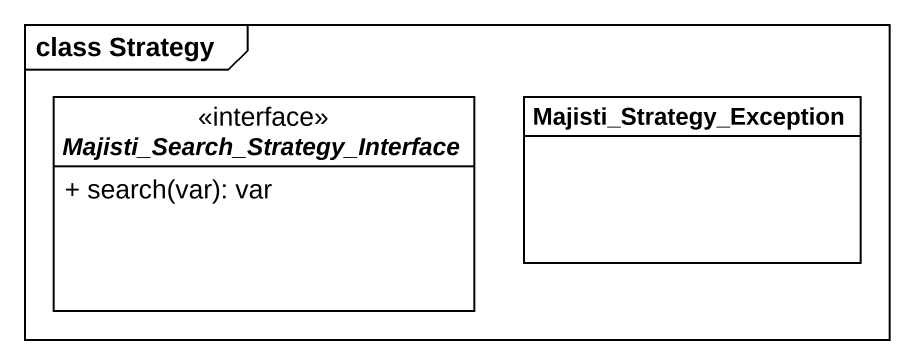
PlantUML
@startuml
mainframe class Strategy
hide circle
hide empty members
skinparam classAttributeIconSize 0
interface "Majisti_Search_Strategy_Interface" as Majisti_Search_Strategy <<interface>> {
  + search(var): var
}
class Majisti_Strategy_Exception
@enduml
